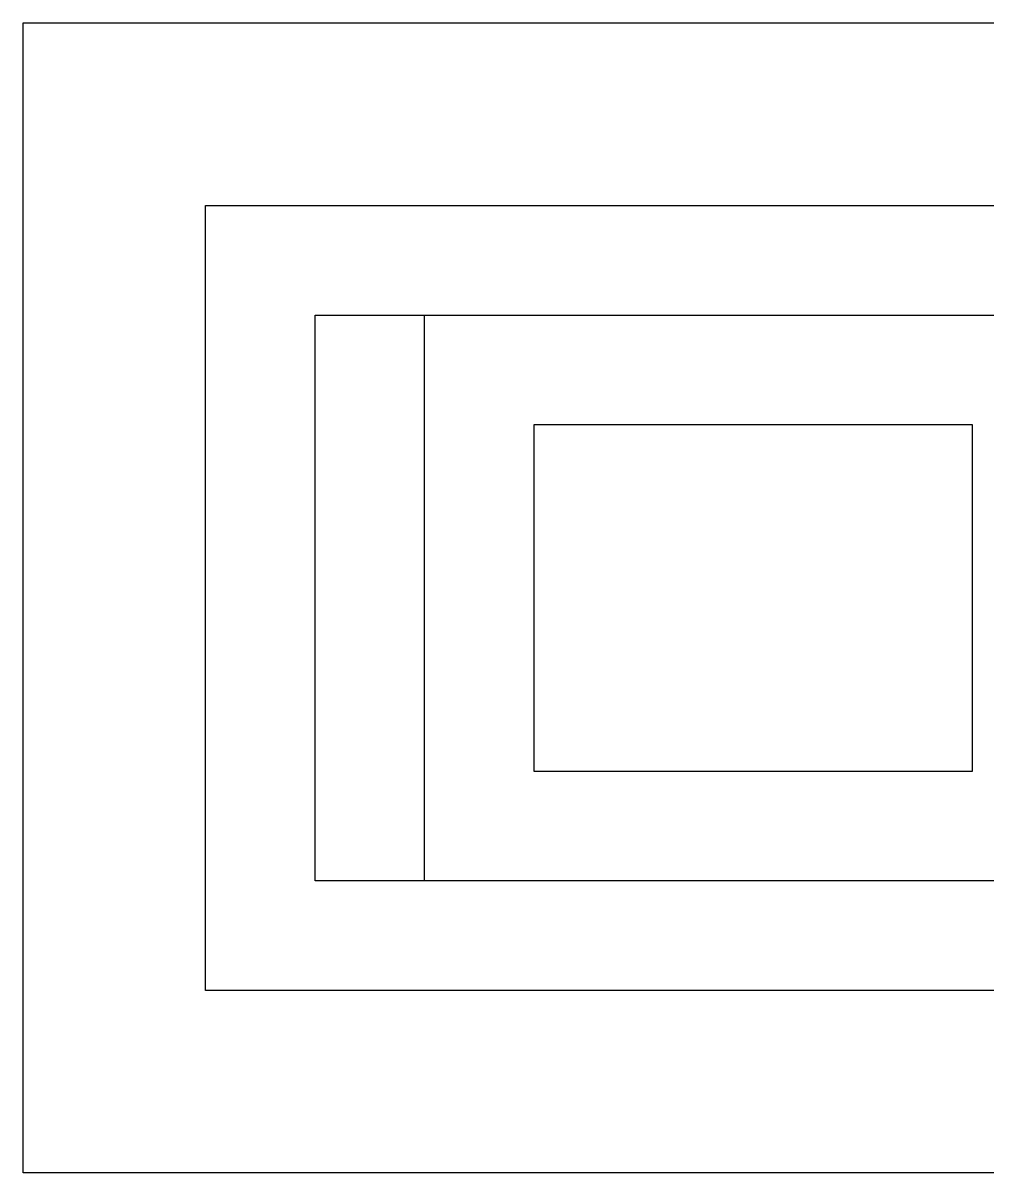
# Model space of a CAD drawing. Header units: metres. Extents: x 4568 to 182545, y -86951 to 35529.
# Drawn here: x 61159 to 63062, y -9603 to -7335 of the extents above; entities that cross this region are included whole.
import ezdxf

# ---------------------------------------------------------------- set-up
doc = ezdxf.new("R2010")
doc.units = ezdxf.units.M
doc.layers.add('BEAM', color=4, linetype='Continuous')
doc.layers.add('PLAN', color=2, linetype='Continuous')

msp = doc.modelspace()

# ---------------------------------------------------------------- linework, layer by layer
at = {"layer": 'BEAM'}
msp.add_lwpolyline([(63030.58, -8126.86), (63030.58, -8810.86), (62166.58, -8810.86), (62166.58, -8126.86)], close=True, dxfattribs=at)
at = {"layer": 'PLAN'}
for points in [[(64038.58, -7334.86), (64038.58, -9602.86), (61158.58, -9602.86), (61158.58, -7334.86)], [(63678.58, -7694.86), (63678.58, -9242.86), (61518.58, -9242.86), (61518.58, -7694.86)], [(63462.58, -7910.86), (63462.58, -9026.86), (61734.58, -9026.86), (61734.58, -7910.86)], [(63246.58, -7910.86), (63246.58, -9026.86), (61950.58, -9026.86), (61950.58, -7910.86)]]:
    msp.add_lwpolyline(points, close=True, dxfattribs=at)

doc.saveas('drawing.dxf')
